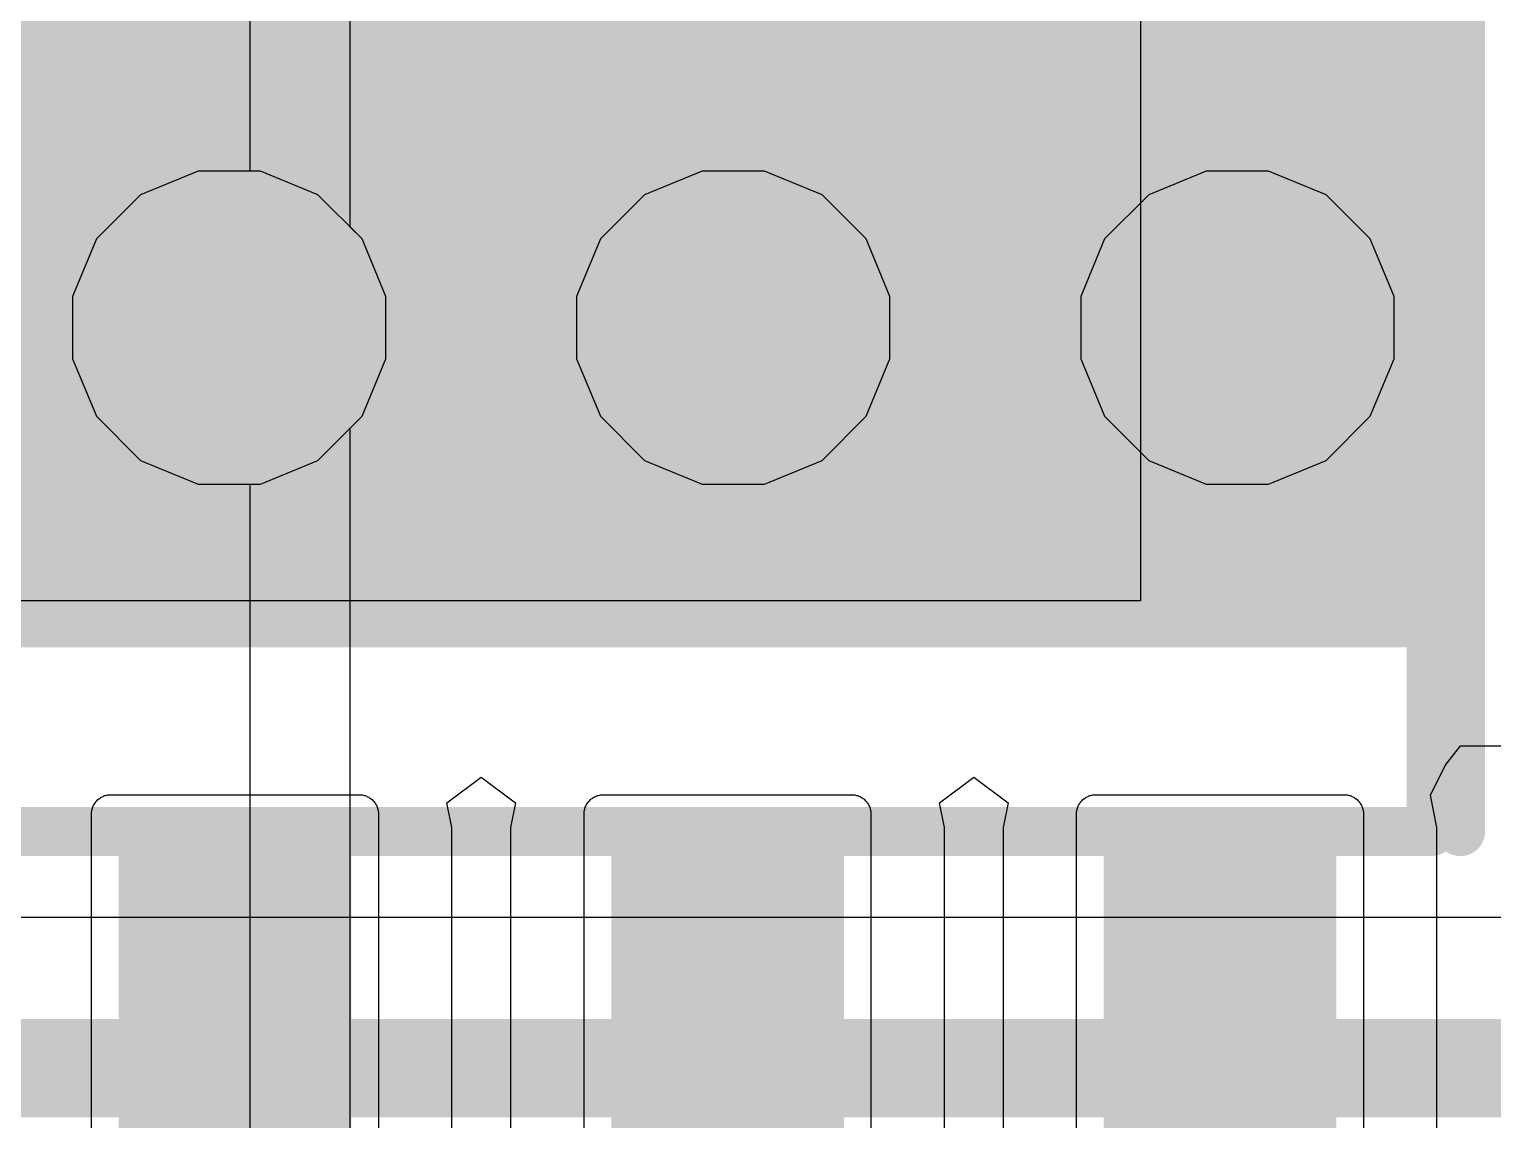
# Model space of a CAD drawing. Header units: inches. Extents: x -13 to 366, y -4 to 120.
# Drawn here: x 6.419 to 10.193, y 20.814 to 23.627 of the extents above; entities that cross this region are included whole.
import ezdxf

# ---------------------------------------------------------------- set-up
doc = ezdxf.new("R2010")
doc.units = ezdxf.units.IN
for name, color, linetype in [('Bottom Layer', 5, 'Continuous'), ('Bottom Solder', 6, 'Continuous'), ('Drill Drawing', 1, 'Continuous'), ('GND', 16, 'Continuous'), ('Mechanical 13', 56, 'Continuous'), ('Multi-Layer', 9, 'Continuous'), ('Pad Holes', 156, 'Continuous'), ('POWER', 76, 'Continuous'), ('Top Layer', 1, 'Continuous'), ('Top Overlay', 2, 'Continuous'), ('Top Paste', 8, 'Continuous'), ('Top Solder', 216, 'Continuous')]:
    doc.layers.add(name, color=color, linetype=linetype)

# ---------------------------------------------------------------- blocks, each defined once
blk = doc.blocks.new('VREG_LM5017MR_NOPB_21')
at = {"layer": 'Bottom Layer'}
h = blk.add_hatch(color=5, dxfattribs=at)
edge = h.paths.add_edge_path()
edge.add_arc((0.65, 1.95), 0.15, 0, 360)
h = blk.add_hatch(color=5, dxfattribs=at)
edge = h.paths.add_edge_path()
edge.add_arc((0.65, 0.65), 0.15, 0, 360)
h = blk.add_hatch(color=5, dxfattribs=at)
edge = h.paths.add_edge_path()
edge.add_arc((0.65, -0.65), 0.15, 0, 360)
at = {"layer": 'Bottom Solder'}
h = blk.add_hatch(color=6, dxfattribs=at)
edge = h.paths.add_edge_path()
edge.add_arc((0.65, 1.95), 0.2516, 0, 360)
h = blk.add_hatch(color=6, dxfattribs=at)
edge = h.paths.add_edge_path()
edge.add_arc((0.65, 0.65), 0.2516, 0, 360)
h = blk.add_hatch(color=6, dxfattribs=at)
edge = h.paths.add_edge_path()
edge.add_arc((0.65, -0.65), 0.2516, 0, 360)
at = {"layer": 'GND'}
h = blk.add_hatch(color=16, dxfattribs=at)
edge = h.paths.add_edge_path()
edge.add_arc((0.65, 1.95), 0.15, 0, 360)
h = blk.add_hatch(color=16, dxfattribs=at)
edge = h.paths.add_edge_path()
edge.add_arc((0.65, 0.65), 0.15, 0, 360)
h = blk.add_hatch(color=16, dxfattribs=at)
edge = h.paths.add_edge_path()
edge.add_arc((0.65, -0.65), 0.15, 0, 360)
at = {"layer": 'Multi-Layer'}
h = blk.add_hatch(color=9, dxfattribs=at)
edge = h.paths.add_edge_path()
edge.add_arc((0.65, 1.95), 0.15, 0, 360)
h = blk.add_hatch(color=9, dxfattribs=at)
edge = h.paths.add_edge_path()
edge.add_arc((0.65, 0.65), 0.15, 0, 360)
h = blk.add_hatch(color=9, dxfattribs=at)
edge = h.paths.add_edge_path()
edge.add_arc((0.65, -0.65), 0.15, 0, 360)
at = {"layer": 'Pad Holes'}
h = blk.add_hatch(color=7, dxfattribs=at)
edge = h.paths.add_edge_path()
edge.add_arc((0.65, 1.95), 0.1, 0, 360)
h = blk.add_hatch(color=7, dxfattribs=at)
edge = h.paths.add_edge_path()
edge.add_arc((0.65, 0.65), 0.1, 0, 360)
h = blk.add_hatch(color=7, dxfattribs=at)
edge = h.paths.add_edge_path()
edge.add_arc((0.65, -0.65), 0.1, 0, 360)
at = {"layer": 'POWER'}
h = blk.add_hatch(color=76, dxfattribs=at)
edge = h.paths.add_edge_path()
edge.add_arc((0.65, 1.95), 0.15, 0, 360)
h = blk.add_hatch(color=76, dxfattribs=at)
edge = h.paths.add_edge_path()
edge.add_arc((0.65, 0.65), 0.15, 0, 360)
h = blk.add_hatch(color=76, dxfattribs=at)
edge = h.paths.add_edge_path()
edge.add_arc((0.65, -0.65), 0.15, 0, 360)
at = {"layer": 'Top Layer'}
blk.add_hatch(color=1, dxfattribs=at).paths.add_polyline_path([(-1.475, 2.45), (1.475, 2.45), (1.475, -2.45), (-1.475, -2.45)])
h = blk.add_hatch(color=1, dxfattribs=at)
edge = h.paths.add_edge_path()
edge.add_arc((1.94, 2.19), 0.015, 90, 180)
edge.add_line((1.925, 2.19), (1.925, 1.62))
edge.add_arc((1.94, 1.62), 0.015, 180, 270)
edge.add_line((1.94, 1.605), (3.46, 1.605))
edge.add_arc((3.46, 1.62), 0.015, 270, 360)
edge.add_line((3.475, 1.62), (3.475, 2.19))
edge.add_arc((3.46, 2.19), 0.015, 0, 90)
edge.add_line((3.46, 2.205), (1.94, 2.205))
h = blk.add_hatch(color=1, dxfattribs=at)
edge = h.paths.add_edge_path()
edge.add_arc((0.65, 1.95), 0.15, 0, 360)
h = blk.add_hatch(color=1, dxfattribs=at)
edge = h.paths.add_edge_path()
edge.add_arc((1.94, 0.92), 0.015, 90, 180)
edge.add_line((1.925, 0.92), (1.925, 0.35))
edge.add_arc((1.94, 0.35), 0.015, 180, 270)
edge.add_line((1.94, 0.335), (3.46, 0.335))
edge.add_arc((3.46, 0.35), 0.015, 270, 360)
edge.add_line((3.475, 0.35), (3.475, 0.92))
edge.add_arc((3.46, 0.92), 0.015, 0, 90)
edge.add_line((3.46, 0.935), (1.94, 0.935))
h = blk.add_hatch(color=1, dxfattribs=at)
edge = h.paths.add_edge_path()
edge.add_arc((0.65, 0.65), 0.15, 0, 360)
h = blk.add_hatch(color=1, dxfattribs=at)
edge = h.paths.add_edge_path()
edge.add_arc((1.94, -0.35), 0.015, 90, 180)
edge.add_line((1.925, -0.35), (1.925, -0.92))
edge.add_arc((1.94, -0.92), 0.015, 180, 270)
edge.add_line((1.94, -0.935), (3.46, -0.935))
edge.add_arc((3.46, -0.92), 0.015, 270, 360)
edge.add_line((3.475, -0.92), (3.475, -0.35))
edge.add_arc((3.46, -0.35), 0.015, 0, 90)
edge.add_line((3.46, -0.335), (1.94, -0.335))
h = blk.add_hatch(color=1, dxfattribs=at)
edge = h.paths.add_edge_path()
edge.add_arc((0.65, -0.65), 0.15, 0, 360)
at = {"layer": 'Top Paste'}
h = blk.add_hatch(color=8, dxfattribs=at)
edge = h.paths.add_edge_path()
edge.add_arc((1.94, 2.19), 0.015, 90, 180)
edge.add_line((1.925, 2.19), (1.925, 1.62))
edge.add_arc((1.94, 1.62), 0.015, 180, 270)
edge.add_line((1.94, 1.605), (3.46, 1.605))
edge.add_arc((3.46, 1.62), 0.015, 270, 360)
edge.add_line((3.475, 1.62), (3.475, 2.19))
edge.add_arc((3.46, 2.19), 0.015, 0, 90)
edge.add_line((3.46, 2.205), (1.94, 2.205))
h = blk.add_hatch(color=8, dxfattribs=at)
edge = h.paths.add_edge_path()
edge.add_arc((1.94, 0.92), 0.015, 90, 180)
edge.add_line((1.925, 0.92), (1.925, 0.35))
edge.add_arc((1.94, 0.35), 0.015, 180, 270)
edge.add_line((1.94, 0.335), (3.46, 0.335))
edge.add_arc((3.46, 0.35), 0.015, 270, 360)
edge.add_line((3.475, 0.35), (3.475, 0.92))
edge.add_arc((3.46, 0.92), 0.015, 0, 90)
edge.add_line((3.46, 0.935), (1.94, 0.935))
h = blk.add_hatch(color=8, dxfattribs=at)
edge = h.paths.add_edge_path()
edge.add_arc((1.94, -0.35), 0.015, 90, 180)
edge.add_line((1.925, -0.35), (1.925, -0.92))
edge.add_arc((1.94, -0.92), 0.015, 180, 270)
edge.add_line((1.94, -0.935), (3.46, -0.935))
edge.add_arc((3.46, -0.92), 0.015, 270, 360)
edge.add_line((3.475, -0.92), (3.475, -0.35))
edge.add_arc((3.46, -0.35), 0.015, 0, 90)
edge.add_line((3.46, -0.335), (1.94, -0.335))
at = {"layer": 'Top Solder'}
h = blk.add_hatch(color=216, dxfattribs=at)
edge = h.paths.add_edge_path()
edge.add_arc((0.65, 1.95), 0.2516, 0, 360)
h = blk.add_hatch(color=216, dxfattribs=at)
edge = h.paths.add_edge_path()
edge.add_arc((0.65, 0.65), 0.2516, 0, 360)
h = blk.add_hatch(color=216, dxfattribs=at)
edge = h.paths.add_edge_path()
edge.add_arc((0.65, -0.65), 0.2516, 0, 360)
at = {"layer": 'Mechanical 13'}
for points in [[(1.95, 2.45, 0.127, 0.127, 0), (-1.95, 2.45, 0.127, 0.127, 0)], [(1.95, -2.45, 0.127, 0.127, 0), (1.95, 2.45, 0.127, 0.127, 0)]]:
    blk.add_lwpolyline(points, format="xyseb", dxfattribs=at)
blk.add_lwpolyline([(1.9183, 2.45, 0.0635, 0.0635, 1), (1.9818, 2.45, 0.0635, 0.0635, 1)], format="xyseb", close=True, dxfattribs=at)
blk.add_lwpolyline([(1.9183, 2.45, 0.0635, 0.0635, 1), (1.9818, 2.45, 0.0635, 0.0635, 1)], format="xyseb", close=True, dxfattribs=at)
at = {"layer": 'Top Overlay'}
blk.add_lwpolyline([(1.95, 2.525, 0.127, 0.127, 0), (-1.95, 2.525, 0.127, 0.127, 0)], format="xyseb", dxfattribs=at)
blk.add_lwpolyline([(1.9183, 2.525, 0.0635, 0.0635, 1), (1.9818, 2.525, 0.0635, 0.0635, 1)], format="xyseb", close=True, dxfattribs=at)
at = {"layer": 'Top Paste'}
for p, q in [((-1.355, 1.7), (1.355, 1.7)), ((1.355, 1.7), (1.355, -1.7))]:
    blk.add_line(p, q, dxfattribs=at)
at = {"layer": 'Top Solder'}
for p, q in [((1.8735, 2.2639), (1.8756, 2.2655)), ((1.8756, 2.2655), (1.8778, 2.2669)), ((1.8778, 2.2669), (1.88, 2.2683)), ((1.88, 2.2683), (1.8823, 2.2696)), ((1.8823, 2.2696), (1.8847, 2.2707)), ((1.8847, 2.2707), (1.8871, 2.2717)), ((1.8871, 2.2717), (1.8895, 2.2726)), ((1.8895, 2.2726), (1.8921, 2.2733)), ((1.8921, 2.2733), (1.8946, 2.2739)), ((1.8946, 2.2739), (1.8972, 2.2744)), ((1.8972, 2.2744), (1.8998, 2.2747)), ((1.8998, 2.2747), (1.9024, 2.2749)), ((1.9024, 2.2749), (1.905, 2.275)), ((1.905, 2.275), (3.495, 2.275)), ((1.855, 2.225), (1.8551, 2.2276)), ((1.8551, 2.2276), (1.8553, 2.2302)), ((1.8553, 2.2302), (1.8556, 2.2328)), ((1.8556, 2.2328), (1.8561, 2.2354)), ((1.8561, 2.2354), (1.8567, 2.2379)), ((1.8567, 2.2379), (1.8574, 2.2405)), ((1.8574, 2.2405), (1.8583, 2.2429)), ((1.8583, 2.2429), (1.8593, 2.2453)), ((1.8593, 2.2453), (1.8605, 2.2477)), ((1.8605, 2.2477), (1.8617, 2.25)), ((1.8617, 2.25), (1.8631, 2.2522)), ((1.8631, 2.2522), (1.8645, 2.2544)), ((1.8645, 2.2544), (1.8661, 2.2565)), ((1.8661, 2.2565), (1.8678, 2.2585)), ((1.8678, 2.2585), (1.8696, 2.2604)), ((1.8696, 2.2604), (1.8715, 2.2622)), ((1.8715, 2.2622), (1.8735, 2.2639)), ((1.855, 1.585), (1.855, 2.225)), ((-1.355, 1.7), (1.355, 1.7)), ((1.355, 1.7), (1.355, -1.7)), ((1.8551, 1.5824), (1.855, 1.585)), ((1.8553, 1.5798), (1.8551, 1.5824)), ((1.8556, 1.5772), (1.8553, 1.5798)), ((1.8561, 1.5746), (1.8556, 1.5772)), ((1.8567, 1.5721), (1.8561, 1.5746)), ((1.8574, 1.5695), (1.8567, 1.5721)), ((1.8583, 1.5671), (1.8574, 1.5695)), ((1.8593, 1.5647), (1.8583, 1.5671)), ((1.8605, 1.5623), (1.8593, 1.5647)), ((1.8617, 1.56), (1.8605, 1.5623)), ((1.8631, 1.5578), (1.8617, 1.56)), ((1.8645, 1.5556), (1.8631, 1.5578)), ((1.8661, 1.5535), (1.8645, 1.5556)), ((1.8678, 1.5515), (1.8661, 1.5535)), ((1.8696, 1.5496), (1.8678, 1.5515)), ((1.8715, 1.5478), (1.8696, 1.5496)), ((1.8735, 1.5461), (1.8715, 1.5478)), ((1.8756, 1.5445), (1.8735, 1.5461)), ((1.8778, 1.5431), (1.8756, 1.5445)), ((1.88, 1.5417), (1.8778, 1.5431)), ((1.8823, 1.5404), (1.88, 1.5417)), ((1.8847, 1.5393), (1.8823, 1.5404)), ((1.8871, 1.5383), (1.8847, 1.5393)), ((1.8895, 1.5374), (1.8871, 1.5383)), ((1.8921, 1.5367), (1.8895, 1.5374)), ((1.8946, 1.5361), (1.8921, 1.5367)), ((1.8972, 1.5356), (1.8946, 1.5361)), ((1.8998, 1.5353), (1.8972, 1.5356)), ((1.9024, 1.5351), (1.8998, 1.5353)), ((1.905, 1.535), (1.9024, 1.5351)), ((3.495, 1.535), (1.905, 1.535)), ((1.8617, 0.98), (1.8631, 0.9822)), ((1.8631, 0.9822), (1.8645, 0.9844)), ((1.8645, 0.9844), (1.8661, 0.9865)), ((1.8661, 0.9865), (1.8678, 0.9885)), ((1.8678, 0.9885), (1.8696, 0.9904)), ((1.8696, 0.9904), (1.8715, 0.9922)), ((1.8715, 0.9922), (1.8735, 0.9939)), ((1.8735, 0.9939), (1.8756, 0.9955)), ((1.8756, 0.9955), (1.8778, 0.9969)), ((1.8778, 0.9969), (1.88, 0.9983)), ((1.88, 0.9983), (1.8823, 0.9996)), ((1.8823, 0.9996), (1.8847, 1.0007)), ((1.8847, 1.0007), (1.8871, 1.0017)), ((1.8871, 1.0017), (1.8895, 1.0026)), ((1.8895, 1.0026), (1.8921, 1.0033)), ((1.8921, 1.0033), (1.8946, 1.0039)), ((1.8946, 1.0039), (1.8972, 1.0044)), ((1.8972, 1.0044), (1.8998, 1.0047)), ((1.8998, 1.0047), (1.9024, 1.0049)), ((1.9024, 1.0049), (1.905, 1.005)), ((1.905, 1.005), (3.495, 1.005)), ((1.855, 0.955), (1.8551, 0.9576)), ((1.855, 0.315), (1.855, 0.955)), ((1.8551, 0.9576), (1.8553, 0.9602)), ((1.8553, 0.9602), (1.8556, 0.9628)), ((1.8556, 0.9628), (1.8561, 0.9654)), ((1.8561, 0.9654), (1.8567, 0.9679)), ((1.8567, 0.9679), (1.8574, 0.9705)), ((1.8574, 0.9705), (1.8583, 0.9729)), ((1.8583, 0.9729), (1.8593, 0.9753)), ((1.8593, 0.9753), (1.8605, 0.9777)), ((1.8605, 0.9777), (1.8617, 0.98)), ((1.8551, 0.3124), (1.855, 0.315)), ((1.8553, 0.3098), (1.8551, 0.3124)), ((1.8556, 0.3072), (1.8553, 0.3098)), ((1.8561, 0.3046), (1.8556, 0.3072)), ((1.8567, 0.3021), (1.8561, 0.3046)), ((1.8574, 0.2995), (1.8567, 0.3021)), ((1.8583, 0.2971), (1.8574, 0.2995)), ((1.8593, 0.2947), (1.8583, 0.2971)), ((1.8605, 0.2923), (1.8593, 0.2947)), ((1.8617, 0.29), (1.8605, 0.2923)), ((1.8631, 0.2878), (1.8617, 0.29)), ((1.8645, 0.2856), (1.8631, 0.2878)), ((1.8661, 0.2835), (1.8645, 0.2856)), ((1.8678, 0.2815), (1.8661, 0.2835)), ((1.8696, 0.2796), (1.8678, 0.2815)), ((1.8715, 0.2778), (1.8696, 0.2796)), ((1.8735, 0.2761), (1.8715, 0.2778)), ((1.8756, 0.2745), (1.8735, 0.2761)), ((1.8778, 0.2731), (1.8756, 0.2745)), ((1.88, 0.2717), (1.8778, 0.2731)), ((1.8823, 0.2704), (1.88, 0.2717)), ((1.8847, 0.2693), (1.8823, 0.2704)), ((1.8871, 0.2683), (1.8847, 0.2693)), ((1.8895, 0.2674), (1.8871, 0.2683)), ((1.8921, 0.2667), (1.8895, 0.2674)), ((1.8946, 0.2661), (1.8921, 0.2667)), ((1.8972, 0.2656), (1.8946, 0.2661)), ((1.8998, 0.2653), (1.8972, 0.2656)), ((1.9024, 0.2651), (1.8998, 0.2653)), ((1.905, 0.265), (1.9024, 0.2651)), ((3.495, 0.265), (1.905, 0.265)), ((1.8567, -0.3021), (1.8574, -0.2995)), ((1.8574, -0.2995), (1.8583, -0.2971)), ((1.8583, -0.2971), (1.8593, -0.2947)), ((1.8593, -0.2947), (1.8605, -0.2923)), ((1.8605, -0.2923), (1.8617, -0.29)), ((1.8617, -0.29), (1.8631, -0.2878)), ((1.8631, -0.2878), (1.8645, -0.2856)), ((1.8645, -0.2856), (1.8661, -0.2835)), ((1.8661, -0.2835), (1.8678, -0.2815)), ((1.8678, -0.2815), (1.8696, -0.2796)), ((1.8696, -0.2796), (1.8715, -0.2778)), ((1.8715, -0.2778), (1.8735, -0.2761)), ((1.8735, -0.2761), (1.8756, -0.2745)), ((1.8756, -0.2745), (1.8778, -0.2731)), ((1.8778, -0.2731), (1.88, -0.2717)), ((1.88, -0.2717), (1.8823, -0.2704)), ((1.8823, -0.2704), (1.8847, -0.2693)), ((1.8847, -0.2693), (1.8871, -0.2683)), ((1.8871, -0.2683), (1.8895, -0.2674)), ((1.8895, -0.2674), (1.8921, -0.2667)), ((1.8921, -0.2667), (1.8946, -0.2661)), ((1.8946, -0.2661), (1.8972, -0.2656)), ((1.8972, -0.2656), (1.8998, -0.2653)), ((1.8998, -0.2653), (1.9024, -0.2651)), ((1.9024, -0.2651), (1.905, -0.265)), ((1.905, -0.265), (3.495, -0.265)), ((1.855, -0.315), (1.8551, -0.3124)), ((1.855, -0.955), (1.855, -0.315)), ((1.8551, -0.3124), (1.8553, -0.3098)), ((1.8553, -0.3098), (1.8556, -0.3072)), ((1.8556, -0.3072), (1.8561, -0.3046)), ((1.8561, -0.3046), (1.8567, -0.3021)), ((1.8551, -0.9576), (1.855, -0.955)), ((1.8553, -0.9602), (1.8551, -0.9576)), ((1.8556, -0.9628), (1.8553, -0.9602)), ((1.8561, -0.9654), (1.8556, -0.9628)), ((1.8567, -0.9679), (1.8561, -0.9654)), ((1.8574, -0.9705), (1.8567, -0.9679)), ((1.8583, -0.9729), (1.8574, -0.9705)), ((1.8593, -0.9753), (1.8583, -0.9729)), ((1.8605, -0.9777), (1.8593, -0.9753)), ((1.8617, -0.98), (1.8605, -0.9777)), ((1.8631, -0.9822), (1.8617, -0.98)), ((1.8645, -0.9844), (1.8631, -0.9822)), ((1.8661, -0.9865), (1.8645, -0.9844)), ((1.8678, -0.9885), (1.8661, -0.9865)), ((1.8696, -0.9904), (1.8678, -0.9885)), ((1.8715, -0.9922), (1.8696, -0.9904)), ((1.8735, -0.9939), (1.8715, -0.9922)), ((1.8756, -0.9955), (1.8735, -0.9939)), ((1.8778, -0.9969), (1.8756, -0.9955)), ((1.88, -0.9983), (1.8778, -0.9969)), ((1.8823, -0.9996), (1.88, -0.9983)), ((1.8847, -1.0007), (1.8823, -0.9996)), ((1.8871, -1.0017), (1.8847, -1.0007)), ((1.8895, -1.0026), (1.8871, -1.0017)), ((1.8921, -1.0033), (1.8895, -1.0026)), ((1.8946, -1.0039), (1.8921, -1.0033)), ((1.8972, -1.0044), (1.8946, -1.0039)), ((1.8998, -1.0047), (1.8972, -1.0044)), ((1.9024, -1.0049), (1.8998, -1.0047)), ((1.905, -1.005), (1.9024, -1.0049)), ((3.495, -1.005), (1.905, -1.005))]:
    blk.add_line(p, q, dxfattribs=at)

msp = doc.modelspace()

# ---------------------------------------------------------------- linework, layer by layer
at = {"layer": 'Bottom Layer'}
for p, q in [((6.8541, 23.2616), (6.7056, 23.2001)), ((7.0148, 23.2616), (6.8541, 23.2616)), ((7.1633, 23.2001), (7.0148, 23.2616)), ((8.1541, 23.2616), (8.0056, 23.2001)), ((8.3148, 23.2616), (8.1541, 23.2616)), ((8.4633, 23.2001), (8.3148, 23.2616)), ((9.4541, 23.2616), (9.3056, 23.2001)), ((9.6148, 23.2616), (9.4541, 23.2616)), ((9.7633, 23.2001), (9.6148, 23.2616)), ((6.7056, 23.2001), (6.592, 23.0864)), ((7.277, 23.0864), (7.1633, 23.2001)), ((8.0056, 23.2001), (7.892, 23.0864)), ((8.577, 23.0864), (8.4633, 23.2001)), ((9.3056, 23.2001), (9.192, 23.0864)), ((9.877, 23.0864), (9.7633, 23.2001)), ((6.592, 23.0864), (6.5305, 22.938)), ((7.3385, 22.938), (7.277, 23.0864)), ((7.892, 23.0864), (7.8305, 22.938)), ((8.6385, 22.938), (8.577, 23.0864)), ((9.192, 23.0864), (9.1305, 22.938)), ((9.9385, 22.938), (9.877, 23.0864)), ((6.5305, 22.938), (6.5305, 22.7772)), ((7.3385, 22.7772), (7.3385, 22.938)), ((7.8305, 22.938), (7.8305, 22.7772)), ((8.6385, 22.7772), (8.6385, 22.938)), ((9.1305, 22.938), (9.1305, 22.7772)), ((9.9385, 22.7772), (9.9385, 22.938)), ((6.5305, 22.7772), (6.592, 22.6288)), ((7.277, 22.6288), (7.3385, 22.7772)), ((7.8305, 22.7772), (7.892, 22.6288)), ((8.577, 22.6288), (8.6385, 22.7772)), ((9.1305, 22.7772), (9.192, 22.6288)), ((9.877, 22.6288), (9.9385, 22.7772)), ((6.592, 22.6288), (6.7056, 22.5151)), ((7.1633, 22.5151), (7.277, 22.6288)), ((7.892, 22.6288), (8.0056, 22.5151)), ((8.4633, 22.5151), (8.577, 22.6288)), ((9.192, 22.6288), (9.3056, 22.5151)), ((9.7633, 22.5151), (9.877, 22.6288)), ((6.7056, 22.5151), (6.8541, 22.4536)), ((7.0148, 22.4536), (7.1633, 22.5151)), ((8.0056, 22.5151), (8.1541, 22.4536)), ((8.3148, 22.4536), (8.4633, 22.5151)), ((9.3056, 22.5151), (9.4541, 22.4536)), ((9.6148, 22.4536), (9.7633, 22.5151)), ((6.8541, 22.4536), (7.0148, 22.4536)), ((8.1541, 22.4536), (8.3148, 22.4536)), ((9.4541, 22.4536), (9.6148, 22.4536)), ((12.0276, 21.3358), (3.927, 21.3358))]:
    msp.add_line(p, q, dxfattribs=at)
msp.add_lwpolyline([(3.927, 20.9473, 0.254, 0.254, 0), (12.1885, 20.9473, 0.254, 0.254, 0)], format="xyseb", dxfattribs=at)
at = {"layer": 'Drill Drawing'}
for points in [[(6.6805, 23.1116, 0.0508, 0.0508, 0), (7.1885, 23.1116, 0.0508, 0.0508, 0)], [(6.6805, 22.6036, 0.0508, 0.0508, 0), (6.6805, 23.1116, 0.0508, 0.0508, 0)], [(7.1885, 22.6036, 0.0508, 0.0508, 0), (7.1885, 23.1116, 0.0508, 0.0508, 0)], [(7.9805, 23.1116, 0.0508, 0.0508, 0), (8.4885, 23.1116, 0.0508, 0.0508, 0)], [(7.9805, 22.6036, 0.0508, 0.0508, 0), (7.9805, 23.1116, 0.0508, 0.0508, 0)], [(8.4885, 22.6036, 0.0508, 0.0508, 0), (8.4885, 23.1116, 0.0508, 0.0508, 0)], [(9.2805, 23.1116, 0.0508, 0.0508, 0), (9.7885, 23.1116, 0.0508, 0.0508, 0)], [(9.2805, 22.6036, 0.0508, 0.0508, 0), (9.2805, 23.1116, 0.0508, 0.0508, 0)], [(9.7885, 22.6036, 0.0508, 0.0508, 0), (9.7885, 23.1116, 0.0508, 0.0508, 0)], [(6.7821, 23.01, 0.0508, 0.0508, 0), (7.0869, 23.01, 0.0508, 0.0508, 0)], [(6.7821, 22.7052, 0.0508, 0.0508, 0), (6.7821, 23.01, 0.0508, 0.0508, 0)], [(7.0869, 22.7052, 0.0508, 0.0508, 0), (7.0869, 23.01, 0.0508, 0.0508, 0)], [(8.0821, 23.01, 0.0508, 0.0508, 0), (8.3869, 23.01, 0.0508, 0.0508, 0)], [(8.0821, 22.7052, 0.0508, 0.0508, 0), (8.0821, 23.01, 0.0508, 0.0508, 0)], [(8.3869, 22.7052, 0.0508, 0.0508, 0), (8.3869, 23.01, 0.0508, 0.0508, 0)], [(9.3821, 23.01, 0.0508, 0.0508, 0), (9.6869, 23.01, 0.0508, 0.0508, 0)], [(9.3821, 22.7052, 0.0508, 0.0508, 0), (9.3821, 23.01, 0.0508, 0.0508, 0)], [(9.6869, 22.7052, 0.0508, 0.0508, 0), (9.6869, 23.01, 0.0508, 0.0508, 0)], [(6.7821, 22.7052, 0.0508, 0.0508, 0), (7.0869, 22.7052, 0.0508, 0.0508, 0)], [(8.0821, 22.7052, 0.0508, 0.0508, 0), (8.3869, 22.7052, 0.0508, 0.0508, 0)], [(9.3821, 22.7052, 0.0508, 0.0508, 0), (9.6869, 22.7052, 0.0508, 0.0508, 0)], [(6.6805, 22.6036, 0.0508, 0.0508, 0), (7.1885, 22.6036, 0.0508, 0.0508, 0)], [(7.9805, 22.6036, 0.0508, 0.0508, 0), (8.4885, 22.6036, 0.0508, 0.0508, 0)], [(9.2805, 22.6036, 0.0508, 0.0508, 0), (9.7885, 22.6036, 0.0508, 0.0508, 0)]]:
    msp.add_lwpolyline(points, format="xyseb", dxfattribs=at)
for points in [[(6.6678, 23.1116, 0.0254, 0.0254, 1), (6.6932, 23.1116, 0.0254, 0.0254, 1)], [(6.6678, 23.1116, 0.0254, 0.0254, 1), (6.6932, 23.1116, 0.0254, 0.0254, 1)], [(7.1758, 23.1116, 0.0254, 0.0254, 1), (7.2012, 23.1116, 0.0254, 0.0254, 1)], [(7.1758, 23.1116, 0.0254, 0.0254, 1), (7.2012, 23.1116, 0.0254, 0.0254, 1)], [(7.9678, 23.1116, 0.0254, 0.0254, 1), (7.9932, 23.1116, 0.0254, 0.0254, 1)], [(7.9678, 23.1116, 0.0254, 0.0254, 1), (7.9932, 23.1116, 0.0254, 0.0254, 1)], [(8.4758, 23.1116, 0.0254, 0.0254, 1), (8.5012, 23.1116, 0.0254, 0.0254, 1)], [(8.4758, 23.1116, 0.0254, 0.0254, 1), (8.5012, 23.1116, 0.0254, 0.0254, 1)], [(9.2678, 23.1116, 0.0254, 0.0254, 1), (9.2932, 23.1116, 0.0254, 0.0254, 1)], [(9.2678, 23.1116, 0.0254, 0.0254, 1), (9.2932, 23.1116, 0.0254, 0.0254, 1)], [(9.7758, 23.1116, 0.0254, 0.0254, 1), (9.8012, 23.1116, 0.0254, 0.0254, 1)], [(9.7758, 23.1116, 0.0254, 0.0254, 1), (9.8012, 23.1116, 0.0254, 0.0254, 1)], [(6.7694, 23.01, 0.0254, 0.0254, 1), (6.7948, 23.01, 0.0254, 0.0254, 1)], [(6.7694, 23.01, 0.0254, 0.0254, 1), (6.7948, 23.01, 0.0254, 0.0254, 1)], [(7.0742, 23.01, 0.0254, 0.0254, 1), (7.0996, 23.01, 0.0254, 0.0254, 1)], [(7.0742, 23.01, 0.0254, 0.0254, 1), (7.0996, 23.01, 0.0254, 0.0254, 1)], [(8.0694, 23.01, 0.0254, 0.0254, 1), (8.0948, 23.01, 0.0254, 0.0254, 1)], [(8.0694, 23.01, 0.0254, 0.0254, 1), (8.0948, 23.01, 0.0254, 0.0254, 1)], [(8.3742, 23.01, 0.0254, 0.0254, 1), (8.3996, 23.01, 0.0254, 0.0254, 1)], [(8.3742, 23.01, 0.0254, 0.0254, 1), (8.3996, 23.01, 0.0254, 0.0254, 1)], [(9.3694, 23.01, 0.0254, 0.0254, 1), (9.3948, 23.01, 0.0254, 0.0254, 1)], [(9.3694, 23.01, 0.0254, 0.0254, 1), (9.3948, 23.01, 0.0254, 0.0254, 1)], [(9.6742, 23.01, 0.0254, 0.0254, 1), (9.6996, 23.01, 0.0254, 0.0254, 1)], [(9.6742, 23.01, 0.0254, 0.0254, 1), (9.6996, 23.01, 0.0254, 0.0254, 1)], [(6.7694, 22.7052, 0.0254, 0.0254, 1), (6.7948, 22.7052, 0.0254, 0.0254, 1)], [(6.7694, 22.7052, 0.0254, 0.0254, 1), (6.7948, 22.7052, 0.0254, 0.0254, 1)], [(7.0742, 22.7052, 0.0254, 0.0254, 1), (7.0996, 22.7052, 0.0254, 0.0254, 1)], [(7.0742, 22.7052, 0.0254, 0.0254, 1), (7.0996, 22.7052, 0.0254, 0.0254, 1)], [(8.0694, 22.7052, 0.0254, 0.0254, 1), (8.0948, 22.7052, 0.0254, 0.0254, 1)], [(8.0694, 22.7052, 0.0254, 0.0254, 1), (8.0948, 22.7052, 0.0254, 0.0254, 1)], [(8.3742, 22.7052, 0.0254, 0.0254, 1), (8.3996, 22.7052, 0.0254, 0.0254, 1)], [(8.3742, 22.7052, 0.0254, 0.0254, 1), (8.3996, 22.7052, 0.0254, 0.0254, 1)], [(9.3694, 22.7052, 0.0254, 0.0254, 1), (9.3948, 22.7052, 0.0254, 0.0254, 1)], [(9.3694, 22.7052, 0.0254, 0.0254, 1), (9.3948, 22.7052, 0.0254, 0.0254, 1)], [(9.6742, 22.7052, 0.0254, 0.0254, 1), (9.6996, 22.7052, 0.0254, 0.0254, 1)], [(9.6742, 22.7052, 0.0254, 0.0254, 1), (9.6996, 22.7052, 0.0254, 0.0254, 1)], [(6.6678, 22.6036, 0.0254, 0.0254, 1), (6.6932, 22.6036, 0.0254, 0.0254, 1)], [(6.6678, 22.6036, 0.0254, 0.0254, 1), (6.6932, 22.6036, 0.0254, 0.0254, 1)], [(7.1758, 22.6036, 0.0254, 0.0254, 1), (7.2012, 22.6036, 0.0254, 0.0254, 1)], [(7.1758, 22.6036, 0.0254, 0.0254, 1), (7.2012, 22.6036, 0.0254, 0.0254, 1)], [(7.9678, 22.6036, 0.0254, 0.0254, 1), (7.9932, 22.6036, 0.0254, 0.0254, 1)], [(7.9678, 22.6036, 0.0254, 0.0254, 1), (7.9932, 22.6036, 0.0254, 0.0254, 1)], [(8.4758, 22.6036, 0.0254, 0.0254, 1), (8.5012, 22.6036, 0.0254, 0.0254, 1)], [(8.4758, 22.6036, 0.0254, 0.0254, 1), (8.5012, 22.6036, 0.0254, 0.0254, 1)], [(9.2678, 22.6036, 0.0254, 0.0254, 1), (9.2932, 22.6036, 0.0254, 0.0254, 1)], [(9.2678, 22.6036, 0.0254, 0.0254, 1), (9.2932, 22.6036, 0.0254, 0.0254, 1)], [(9.7758, 22.6036, 0.0254, 0.0254, 1), (9.8012, 22.6036, 0.0254, 0.0254, 1)], [(9.7758, 22.6036, 0.0254, 0.0254, 1), (9.8012, 22.6036, 0.0254, 0.0254, 1)]]:
    msp.add_lwpolyline(points, format="xyseb", close=True, dxfattribs=at)
at = {"layer": 'GND'}
for p, q in [((6.8541, 23.2616), (6.7056, 23.2001)), ((7.0148, 23.2616), (6.8541, 23.2616)), ((7.1633, 23.2001), (7.0148, 23.2616)), ((8.1541, 23.2616), (8.0056, 23.2001)), ((8.3148, 23.2616), (8.1541, 23.2616)), ((8.4633, 23.2001), (8.3148, 23.2616)), ((9.4541, 23.2616), (9.3056, 23.2001)), ((9.6148, 23.2616), (9.4541, 23.2616)), ((9.7633, 23.2001), (9.6148, 23.2616)), ((6.7056, 23.2001), (6.592, 23.0864)), ((7.277, 23.0864), (7.1633, 23.2001)), ((8.0056, 23.2001), (7.892, 23.0864)), ((8.577, 23.0864), (8.4633, 23.2001)), ((9.3056, 23.2001), (9.192, 23.0864)), ((9.877, 23.0864), (9.7633, 23.2001)), ((6.592, 23.0864), (6.5305, 22.938)), ((7.3385, 22.938), (7.277, 23.0864)), ((7.892, 23.0864), (7.8305, 22.938)), ((8.6385, 22.938), (8.577, 23.0864)), ((9.192, 23.0864), (9.1305, 22.938)), ((9.9385, 22.938), (9.877, 23.0864)), ((6.5305, 22.938), (6.5305, 22.7772)), ((7.3385, 22.7772), (7.3385, 22.938)), ((7.8305, 22.938), (7.8305, 22.7772)), ((8.6385, 22.7772), (8.6385, 22.938)), ((9.1305, 22.938), (9.1305, 22.7772)), ((9.9385, 22.7772), (9.9385, 22.938)), ((6.5305, 22.7772), (6.592, 22.6288)), ((7.277, 22.6288), (7.3385, 22.7772)), ((7.8305, 22.7772), (7.892, 22.6288)), ((8.577, 22.6288), (8.6385, 22.7772)), ((9.1305, 22.7772), (9.192, 22.6288)), ((9.877, 22.6288), (9.9385, 22.7772)), ((6.592, 22.6288), (6.7056, 22.5151)), ((7.1633, 22.5151), (7.277, 22.6288)), ((7.892, 22.6288), (8.0056, 22.5151)), ((8.4633, 22.5151), (8.577, 22.6288)), ((9.192, 22.6288), (9.3056, 22.5151)), ((9.7633, 22.5151), (9.877, 22.6288)), ((6.7056, 22.5151), (6.8541, 22.4536)), ((7.0148, 22.4536), (7.1633, 22.5151)), ((8.0056, 22.5151), (8.1541, 22.4536)), ((8.3148, 22.4536), (8.4633, 22.5151)), ((9.3056, 22.5151), (9.4541, 22.4536)), ((9.6148, 22.4536), (9.7633, 22.5151)), ((6.8541, 22.4536), (7.0148, 22.4536)), ((8.1541, 22.4536), (8.3148, 22.4536)), ((9.4541, 22.4536), (9.6148, 22.4536))]:
    msp.add_line(p, q, dxfattribs=at)
at = {"layer": 'POWER'}
for p, q in [((7.2465, 23.1169), (7.2465, 23.8983)), ((6.9875, 23.7536), (6.9875, 23.2616)), ((6.8541, 23.2616), (6.7056, 23.2001)), ((6.9875, 23.2616), (6.8541, 23.2616)), ((8.1541, 23.2616), (8.0056, 23.2001)), ((8.3148, 23.2616), (8.1541, 23.2616)), ((8.4633, 23.2001), (8.3148, 23.2616)), ((9.4541, 23.2616), (9.3056, 23.2001)), ((9.6148, 23.2616), (9.4541, 23.2616)), ((9.7633, 23.2001), (9.6148, 23.2616)), ((6.7056, 23.2001), (6.592, 23.0864)), ((8.0056, 23.2001), (7.892, 23.0864)), ((8.577, 23.0864), (8.4633, 23.2001)), ((9.3056, 23.2001), (9.192, 23.0864)), ((9.877, 23.0864), (9.7633, 23.2001)), ((7.277, 23.0864), (7.2465, 23.1169)), ((6.592, 23.0864), (6.5305, 22.938)), ((7.3385, 22.938), (7.277, 23.0864)), ((7.892, 23.0864), (7.8305, 22.938)), ((8.6385, 22.938), (8.577, 23.0864)), ((9.192, 23.0864), (9.1305, 22.938)), ((9.9385, 22.938), (9.877, 23.0864)), ((6.5305, 22.938), (6.5305, 22.7772)), ((7.3385, 22.7772), (7.3385, 22.938)), ((7.8305, 22.938), (7.8305, 22.7772)), ((8.6385, 22.7772), (8.6385, 22.938)), ((9.1305, 22.938), (9.1305, 22.7772)), ((9.9385, 22.7772), (9.9385, 22.938)), ((6.5305, 22.7772), (6.592, 22.6288)), ((7.277, 22.6288), (7.3385, 22.7772)), ((7.8305, 22.7772), (7.892, 22.6288)), ((8.577, 22.6288), (8.6385, 22.7772)), ((9.1305, 22.7772), (9.192, 22.6288)), ((9.877, 22.6288), (9.9385, 22.7772)), ((6.592, 22.6288), (6.7056, 22.5151)), ((7.2465, 22.5983), (7.277, 22.6288)), ((7.892, 22.6288), (8.0056, 22.5151)), ((8.4633, 22.5151), (8.577, 22.6288)), ((9.192, 22.6288), (9.3056, 22.5151)), ((9.7633, 22.5151), (9.877, 22.6288)), ((7.2465, 18.3735), (7.2465, 22.5983)), ((6.7056, 22.5151), (6.8541, 22.4536)), ((8.0056, 22.5151), (8.1541, 22.4536)), ((8.3148, 22.4536), (8.4633, 22.5151)), ((9.3056, 22.5151), (9.4541, 22.4536)), ((9.6148, 22.4536), (9.7633, 22.5151)), ((6.8541, 22.4536), (6.9875, 22.4536)), ((6.9875, 22.4536), (6.9875, 18.4566)), ((8.1541, 22.4536), (8.3148, 22.4536)), ((9.4541, 22.4536), (9.6148, 22.4536))]:
    msp.add_line(p, q, dxfattribs=at)
at = {"layer": 'Top Layer'}
for p, q in [((10.0705, 21.7278), (10.1097, 21.7786)), ((10.1097, 21.7786), (10.2885, 21.7786)), ((10.032, 21.6516), (10.0705, 21.7278)), ((7.496, 21.6317), (7.5845, 21.6979)), ((7.5845, 21.6979), (7.6729, 21.6317)), ((8.766, 21.6317), (8.8545, 21.6979)), ((8.8545, 21.6979), (8.9429, 21.6317)), ((7.5087, 21.5676), (7.496, 21.6317)), ((7.6729, 21.6317), (7.6602, 21.5676)), ((8.7787, 21.5676), (8.766, 21.6317)), ((8.9429, 21.6317), (8.9302, 21.5676)), ((10.0487, 21.5676), (10.032, 21.6516)), ((7.5087, 20.0476), (7.5087, 21.5676)), ((7.6602, 21.5676), (7.6602, 20.0476)), ((8.7787, 20.0476), (8.7787, 21.5676)), ((8.9302, 21.5676), (8.9302, 20.0476)), ((10.0487, 20.0476), (10.0487, 21.5676))]:
    msp.add_line(p, q, dxfattribs=at)

# ---------------------------------------------------------------- block references
at = {"rotation": 270}
msp.add_blockref('VREG_LM5017MR_NOPB_21', (7.5845, 23.5076), dxfattribs=at)

doc.saveas('drawing.dxf')
